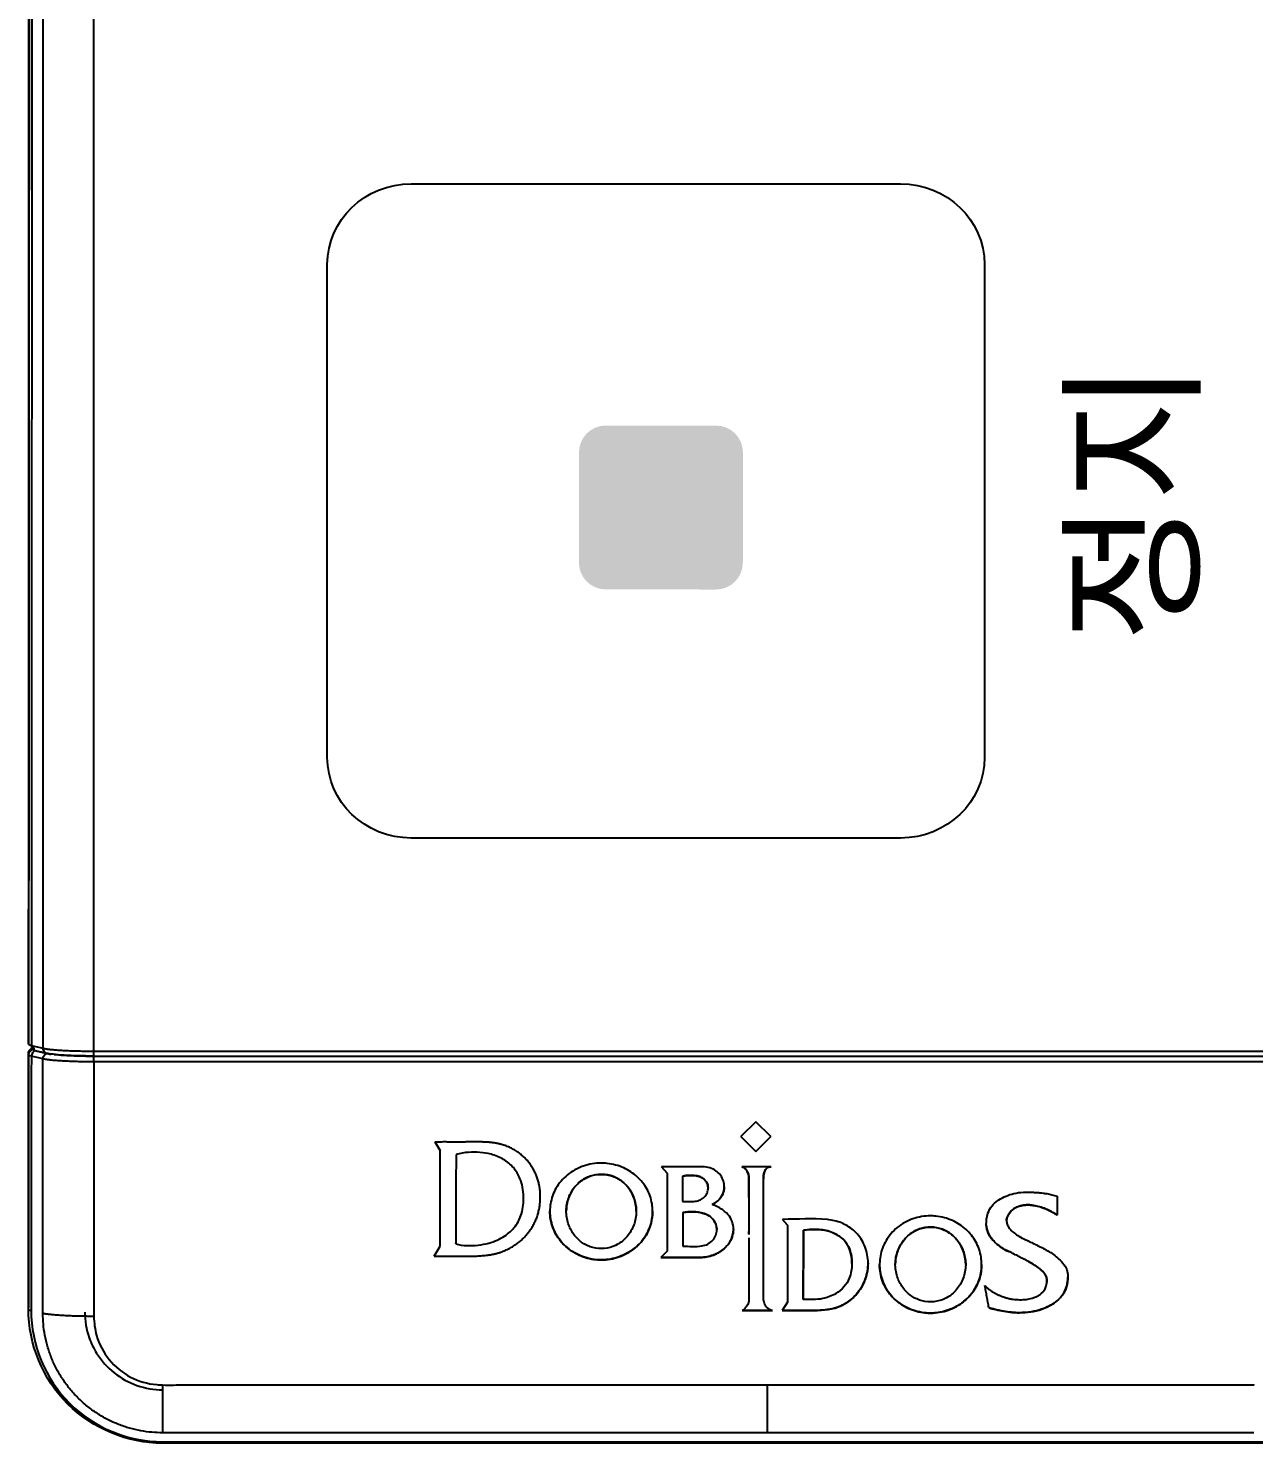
# Model space of a CAD drawing. Header units: millimetres. Extents: x 28 to 2369, y -329 to 1679.
# Drawn here: x 959.8 to 1005.4, y 1082.6 to 1135.2 of the extents above; entities that cross this region are included whole.
import ezdxf

# ---------------------------------------------------------------- set-up
doc = ezdxf.new("R2010")
doc.units = ezdxf.units.MM
doc.layers.add('1LINE', color=7, linetype='CONTINUOUS')

msp = doc.modelspace()

# ---------------------------------------------------------------- hatches: boundary and pattern name
at = {"layer": '1LINE'}
h = msp.add_hatch(color=256, dxfattribs=at)
h.dxf.hatch_style = 2
edge = h.paths.add_edge_path()
edge.add_spline(control_points=[(985.357, 1114.366), (985.257, 1114.366), (985.157, 1114.366), (985.057, 1114.366), (983.79, 1114.367), (982.524, 1114.367), (981.257, 1114.368), (980.705, 1114.369), (980.257, 1114.817), (980.257, 1115.369), (980.258, 1116.736), (980.26, 1118.103), (980.26, 1119.469), (980.261, 1120.021), (980.709, 1120.469), (981.261, 1120.468), (982.628, 1120.467), (983.995, 1120.467), (985.361, 1120.465), (985.914, 1120.465), (986.36, 1120.017), (986.36, 1119.465), (986.359, 1118.198), (986.358, 1116.931), (986.357, 1115.665), (986.357, 1115.565), (986.357, 1115.465), (986.357, 1115.364), (986.357, 1114.812), (985.909, 1114.365), (985.357, 1114.366)], knot_values=[0, 0, 0, 0, 1, 1, 1, 2, 2, 2, 3, 3, 3, 4, 4, 4, 5, 5, 5, 6, 6, 6, 7, 7, 7, 8, 8, 8, 9, 9, 9, 10, 10, 10, 10], degree=3, periodic=0)

# ---------------------------------------------------------------- linework, layer by layer
for p, q in [((959.778, 1097.507), (959.778, 1097.451)), ((959.778, 1097.052), (959.778, 1097.108)), ((959.978, 1097.308), (959.978, 1097.252)), ((962.209, 1097.19), (1012.326, 1097.19)), ((962.209, 1097.006), (962.209, 1097.19)), ((962.209, 1097.006), (1012.326, 1097.006)), ((962.209, 1096.791), (962.209, 1097.006)), ((1012.326, 1096.791), (962.209, 1096.791)), ((986.839, 1094.56), (986.285, 1094.008)), ((987.393, 1094.008), (986.839, 1094.56)), ((986.839, 1093.456), (986.285, 1094.008)), ((986.285, 1094.008), (986.839, 1093.456)), ((987.393, 1094.008), (986.839, 1093.456)), ((986.839, 1093.456), (987.393, 1094.008)), ((974.912, 1093.803), (975.09, 1093.487)), ((975.09, 1093.487), (974.912, 1093.803)), ((975.09, 1093.487), (975.09, 1093.487)), ((975.09, 1089.932), (975.09, 1093.487)), ((986.839, 1093.456), (986.839, 1093.456)), ((984.889, 1092.886), (983.333, 1092.881)), ((983.545, 1092.65), (983.333, 1092.881)), ((983.333, 1092.881), (983.545, 1092.649)), ((987.406, 1092.884), (986.318, 1092.884)), ((981.089, 1092.605), (981.089, 1092.605)), ((983.545, 1092.649), (983.545, 1092.65)), ((983.545, 1092.649), (983.545, 1089.744)), ((984.113, 1092.542), (984.113, 1092.543)), ((984.113, 1092.542), (984.113, 1091.598)), ((987.126, 1092.457), (987.126, 1092.457)), ((987.126, 1088.035), (987.126, 1092.427)), ((985.063, 1092.094), (985.063, 1092.094)), ((978.197, 1091.703), (978.197, 1091.703)), ((979.787, 1091.233), (979.787, 1091.233)), ((982.391, 1091.233), (982.391, 1091.233)), ((984.113, 1091.598), (984.539, 1091.598)), ((985.212, 1091.482), (985.212, 1091.482)), ((997.007, 1091.47), (997.007, 1091.47)), ((997.065, 1091.464), (997.065, 1091.464)), ((997.187, 1091.444), (997.187, 1091.445)), ((984.124, 1091.181), (984.124, 1089.931)), ((988.017, 1090.715), (987.834, 1090.931)), ((987.834, 1090.931), (988.017, 1090.715)), ((988.017, 1090.715), (988.017, 1087.845)), ((996.182, 1090.982), (996.182, 1090.982)), ((996.227, 1091.078), (996.227, 1091.078)), ((985.389, 1090.545), (985.389, 1090.545)), ((988.619, 1090.524), (988.619, 1090.524)), ((993.34, 1090.641), (993.34, 1090.641)), ((974.865, 1089.557), (975.09, 1089.932)), ((975.676, 1090.044), (975.676, 1090.044)), ((975.676, 1090.019), (975.677, 1090.028)), ((983.545, 1089.744), (983.303, 1089.513)), ((996.053, 1089.832), (996.053, 1089.832)), ((981.089, 1089.422), (981.089, 1089.422)), ((984.776, 1089.513), (983.303, 1089.513)), ((983.303, 1089.513), (984.776, 1089.513)), ((984.776, 1089.513), (984.776, 1089.513)), ((990.416, 1089.289), (990.416, 1089.289)), ((992.03, 1089.25), (992.03, 1089.25)), ((994.65, 1089.25), (994.65, 1089.25)), ((997.439, 1089.068), (997.439, 1089.068)), ((997.542, 1088.972), (997.542, 1088.972)), ((997.58, 1088.92), (997.58, 1088.92)), ((997.612, 1088.869), (997.612, 1088.869)), ((987.464, 1087.533), (986.329, 1087.533)), ((986.329, 1087.533), (987.464, 1087.533)), ((988.017, 1087.845), (987.826, 1087.543)), ((988.6, 1087.972), (988.6, 1087.972)), ((988.601, 1087.959), (988.6, 1087.952)), ((988.6, 1087.952), (988.6, 1087.952)), ((995.609, 1087.61), (995.609, 1087.61)), ((995.705, 1087.591), (995.705, 1087.591)), ((993.346, 1087.442), (993.346, 1087.442)), ((996.652, 1087.456), (996.652, 1087.456))]:
    msp.add_line(p, q, dxfattribs=at)
for centre, major_axis, ratio, start_param, end_param in [((959.978, 1097.052), (-0.2, 0), 0.996854, 4.712389, 6.282538), ((960.071, 1097.406), (-0.046, -0.195), 0.945699, 4.958706, 6.282879), ((960.07, 1097.007), (-0.046, -0.195), 0.945699, 3.459287, 4.958706)]:
    msp.add_ellipse(centre, major_axis=major_axis, ratio=ratio, start_param=start_param, end_param=end_param, dxfattribs=at)
for points, degree in [([(959.768, 1337.848), (959.777, 1257.725), (959.783, 1177.602), (959.77, 1097.479)], 3), ([(960.312, 1337.64), (960.312, 1257.526), (960.312, 1177.412), (960.312, 1097.298)], 3), ([(959.8, 1148.88), (959.796, 1131.755), (959.789, 1114.631), (959.778, 1097.507)], 3), ([(970.894, 1126.46), (970.894, 1128.117), (972.294, 1129.46), (974.021, 1129.46)], 3), ([(974.021, 1129.46), (974.021, 1129.46), (992.225, 1129.46), (992.225, 1129.46)], 3), ([(992.225, 1129.46), (993.952, 1129.46), (995.353, 1128.117), (995.353, 1126.46)], 3), ([(970.894, 1108.119), (970.894, 1108.119), (970.894, 1126.46), (970.894, 1126.46)], 3), ([(995.353, 1126.46), (995.353, 1126.46), (995.353, 1108.119), (995.353, 1108.119)], 3), ([(974.021, 1105.119), (972.294, 1105.119), (970.894, 1106.462), (970.894, 1108.119)], 3), ([(995.353, 1108.119), (995.353, 1106.462), (993.952, 1105.119), (992.225, 1105.119)], 3), ([(992.225, 1105.119), (992.225, 1105.119), (974.021, 1105.119), (974.021, 1105.119)], 3), ([(959.881, 1097.401), (960.024, 1097.367), (960.168, 1097.333), (960.312, 1097.298)], 3), ([(960.311, 1096.9), (960.168, 1096.934), (960.024, 1096.968), (959.881, 1097.002)], 3), ([(960.024, 1097.211), (960.605, 1097.073)], 1), ([(960.311, 1096.9), (960.311, 1097.004), (960.402, 1097.101), (960.501, 1097.104)], 3), ([(960.501, 1097.104), (960.402, 1097.101), (960.312, 1097.194), (960.312, 1097.298)], 3), ([(960.311, 1087.43), (960.311, 1092.165), (960.311, 1096.9)], 2), ([(998.051, 1091.791), (998.051, 1091.091)], 1), ([(986.578, 1090.379), (986.578, 1090.413), (986.578, 1090.447), (986.578, 1090.481)], 3), ([(996.885, 1090.173), (997.593, 1089.826)], 1), ([(996.988, 1089.363), (996.272, 1089.73)], 1), ([(995.512, 1087.642), (995.364, 1088.464)], 1), ([(959.771, 1087.587), (959.771, 1087.642)], 1), ([(959.771, 1087.587), (959.771, 1087.57), (959.806, 1087.552), (959.874, 1087.536)], 3), ([(987.267, 1082.988), (976.017, 1082.988), (964.767, 1082.988)], 2), ([(1005.367, 1082.988), (996.317, 1082.988), (987.267, 1082.988)], 2), ([(964.771, 1082.653), (987.268, 1082.653), (1009.764, 1082.653)], 2), ([(964.771, 1082.653), (964.771, 1082.601), (964.771, 1082.583), (964.771, 1082.6)], 3)]:
    msp.add_open_spline(points, degree=degree, dxfattribs=at)
for points, degree, knots in [([(959.778, 1097.451), (959.779, 1098.714), (959.78, 1099.977), (959.784, 1106.555), (959.787, 1111.871), (959.792, 1122.503), (959.794, 1127.819), (959.796, 1133.188), (959.796, 1133.24), (959.798, 1140.157), (959.8, 1147.022), (959.802, 1157.319), (959.803, 1160.752), (959.804, 1171.05), (959.805, 1177.915), (959.805, 1188.213), (959.805, 1191.646), (959.805, 1201.944), (959.805, 1208.81), (959.804, 1219.108), (959.804, 1222.541), (959.802, 1232.839), (959.801, 1239.705), (959.799, 1250.004), (959.798, 1253.437), (959.796, 1263.735), (959.794, 1270.601), (959.791, 1280.9), (959.79, 1284.333), (959.787, 1291.199), (959.786, 1294.632), (959.783, 1304.931), (959.78, 1311.797), (959.776, 1322.097), (959.775, 1325.53), (959.773, 1330.679), (959.772, 1332.396), (959.771, 1334.971), (959.77, 1335.829), (959.77, 1337.056), (959.77, 1337.424), (959.77, 1337.792)], 3, [0, 0, 0, 0, 0.015766, 0.015766, 0.082129, 0.082129, 0.148492, 0.148492, 0.149144, 0.149144, 0.23484, 0.23484, 0.277689, 0.277689, 0.363385, 0.363385, 0.406234, 0.406234, 0.491931, 0.491931, 0.534779, 0.534779, 0.620476, 0.620476, 0.663325, 0.663325, 0.749022, 0.749022, 0.791871, 0.791871, 0.83472, 0.83472, 0.920417, 0.920417, 0.963266, 0.963266, 0.98469, 0.98469, 0.995402, 0.995402, 1, 1, 1, 1]), ([(962.209, 1097.19), (962.209, 1141.604), (962.209, 1186.018), (962.209, 1252.687), (962.209, 1274.941), (962.209, 1308.427), (962.209, 1319.659), (962.209, 1332.295), (962.209, 1333.699), (962.209, 1335.804), (962.211, 1336.507), (962.204, 1337.316), (962.205, 1337.424), (962.209, 1337.532)], 3, [0, 0, 0, 0, 0.554389, 0.554389, 0.832173, 0.832173, 0.972371, 0.972371, 0.989896, 0.989896, 0.998658, 0.998658, 1, 1, 1, 1]), ([(959.899, 1261.418), (959.904, 1242.035), (959.907, 1222.653), (959.908, 1200.524), (959.908, 1197.776), (959.908, 1191.596), (959.908, 1188.163), (959.908, 1177.865), (959.907, 1170.999), (959.906, 1160.701), (959.905, 1157.269), (959.903, 1146.971), (959.901, 1140.106), (959.897, 1129.809), (959.896, 1126.376), (959.891, 1116.079), (959.888, 1109.214), (959.883, 1100.7), (959.882, 1099.05), (959.881, 1097.401)], 3, [0, 0, 0, 0, 0.354489, 0.354489, 0.404746, 0.404746, 0.467532, 0.467532, 0.593105, 0.593105, 0.655891, 0.655891, 0.781464, 0.781464, 0.84425, 0.84425, 0.969822, 0.969822, 1, 1, 1, 1]), ([(959.778, 1097.108), (959.778, 1097.108), (959.778, 1097.108), (959.776, 1093.953), (959.774, 1090.797), (959.771, 1087.642)], 3, [0, 0, 0, 0, 0.000014, 0.000014, 1, 1, 1, 1]), ([(959.771, 1087.587), (959.772, 1088.916), (959.773, 1090.245), (959.775, 1093.4), (959.777, 1095.226), (959.778, 1097.052)], 3, [0, 0, 0, 0, 0.42121, 0.42121, 1, 1, 1, 1]), ([(959.778, 1097.451), (959.778, 1097.44), (959.792, 1097.43), (959.835, 1097.413), (959.855, 1097.407), (959.881, 1097.401)], 3, [0, 0, 0, 0, 0.626328, 0.626328, 1, 1, 1, 1]), ([(959.778, 1097.108), (959.778, 1097.131), (959.782, 1097.153), (959.797, 1097.195), (959.808, 1097.215), (959.836, 1097.25), (959.853, 1097.266), (959.891, 1097.289), (959.912, 1097.298), (959.948, 1097.306), (959.963, 1097.308), (959.978, 1097.308)], 3, [0, 0, 0, 0, 0.215029, 0.215029, 0.430059, 0.430059, 0.645088, 0.645088, 0.860118, 0.860118, 1, 1, 1, 1]), ([(959.881, 1097.002), (959.838, 1097.012), (959.808, 1097.023), (959.783, 1097.04), (959.778, 1097.046), (959.778, 1097.052)], 3, [0, 0, 0, 0, 0.626328, 0.626328, 1, 1, 1, 1]), ([(959.881, 1097.002), (959.88, 1095.857), (959.879, 1094.713), (959.877, 1091.557), (959.875, 1089.546), (959.874, 1087.536)], 3, [0, 0, 0, 0, 0.362779, 0.362779, 1, 1, 1, 1]), ([(962.209, 1097.006), (962.067, 1097.006), (961.924, 1097.008), (961.591, 1097.014), (961.4, 1097.021), (961.062, 1097.038), (960.909, 1097.049), (960.663, 1097.074), (960.565, 1097.089), (960.501, 1097.104)], 3, [0, 0, 0, 0, 0.188951, 0.188951, 0.4593, 0.4593, 0.72965, 0.72965, 1, 1, 1, 1]), ([(960.735, 1097.067), (960.833, 1097.056), (960.952, 1097.046), (961.241, 1097.028), (961.423, 1097.02), (961.803, 1097.009), (962.007, 1097.006), (962.209, 1097.006)], 3, [0, 0, 0, 0, 0.296113, 0.296113, 0.648057, 0.648057, 1, 1, 1, 1]), ([(962.209, 1096.791), (962.209, 1095.848), (962.209, 1094.905), (962.209, 1092.558), (962.209, 1091.154), (962.209, 1089.048), (962.211, 1088.346), (962.204, 1087.537), (962.204, 1087.429), (962.208, 1087.321)], 3, [0, 0, 0, 0, 0.298766, 0.298766, 0.743555, 0.743555, 0.96595, 0.96595, 1, 1, 1, 1]), ([(974.865, 1089.557), (975.494, 1089.557), (976.122, 1089.557), (976.922, 1089.557), (977.368, 1089.718), (978.008, 1089.949), (978.792, 1090.993), (978.847, 1092.357), (978.495, 1092.901), (978.135, 1093.46), (977.492, 1093.681), (977.211, 1093.778), (976.856, 1093.802), (976.681, 1093.814), (976.205, 1093.81), (975.88, 1093.807), (975.555, 1093.808), (974.886, 1093.811), (974.912, 1093.803)], 2, [0, 0, 0, 0.125, 0.125, 0.25, 0.25, 0.375, 0.5, 0.625, 0.625, 0.75, 0.75, 0.8125, 0.8125, 0.875, 0.875, 0.9375, 0.9375, 1, 1, 1]), ([(975.676, 1090.019), (975.807, 1089.971), (975.95, 1089.962), (976.364, 1089.943), (976.644, 1089.978), (977.114, 1090.106), (977.316, 1090.191), (977.64, 1090.406), (977.774, 1090.528), (977.99, 1090.808), (978.07, 1090.972), (978.182, 1091.349), (978.202, 1091.569), (978.188, 1092.012), (978.149, 1092.244), (978.004, 1092.601), (977.921, 1092.74), (977.713, 1092.977), (977.586, 1093.078), (977.306, 1093.245), (977.148, 1093.312), (976.717, 1093.425), (976.432, 1093.44), (975.996, 1093.412), (975.836, 1093.39), (975.685, 1093.34)], 3, [0, 0, 0, 0, 0.059073, 0.059073, 0.176176, 0.176176, 0.267012, 0.267012, 0.342157, 0.342157, 0.417997, 0.417997, 0.510307, 0.510307, 0.607931, 0.607931, 0.67517, 0.67517, 0.742416, 0.742416, 0.813815, 0.813815, 0.932375, 0.932375, 1, 1, 1, 1]), ([(975.685, 1093.34), (975.684, 1093.018), (975.683, 1092.696), (975.681, 1092.053), (975.68, 1091.731), (975.678, 1091.029), (975.677, 1090.649), (975.676, 1090.2), (975.676, 1090.132), (975.676, 1090.051), (975.678, 1090.039), (975.677, 1090.024), (975.677, 1090.021), (975.676, 1090.019)], 3, [0, 0, 0, 0, 0.29055, 0.29055, 0.5811, 0.5811, 0.924571, 0.924571, 0.986334, 0.986334, 0.997466, 0.997466, 1, 1, 1, 1]), ([(981.089, 1093.024), (980.863, 1093.024), (980.634, 1092.985), (980.208, 1092.836), (980.004, 1092.724), (979.658, 1092.443), (979.51, 1092.271), (979.302, 1091.906), (979.233, 1091.71), (979.17, 1091.325), (979.171, 1091.131), (979.234, 1090.749), (979.302, 1090.557), (979.493, 1090.216), (979.617, 1090.062), (979.91, 1089.795), (980.083, 1089.682), (980.465, 1089.51), (980.68, 1089.453), (980.96, 1089.425), (981.024, 1089.422), (981.089, 1089.422)], 3, [0, 0, 0, 0, 0.116634, 0.116634, 0.233421, 0.233421, 0.347108, 0.347108, 0.451277, 0.451277, 0.549111, 0.549111, 0.651362, 0.651362, 0.751069, 0.751069, 0.855476, 0.855476, 0.967176, 0.967176, 1, 1, 1, 1]), ([(981.089, 1089.422), (981.312, 1089.422), (981.537, 1089.461), (981.958, 1089.607), (982.158, 1089.718), (982.502, 1089.995), (982.651, 1090.166), (982.865, 1090.531), (982.938, 1090.729), (983.006, 1091.122), (983.008, 1091.32), (982.946, 1091.706), (982.879, 1091.898), (982.689, 1092.236), (982.567, 1092.387), (982.28, 1092.648), (982.109, 1092.76), (981.732, 1092.932), (981.518, 1092.99), (981.232, 1093.02), (981.16, 1093.024), (981.089, 1093.024)], 3, [0, 0, 0, 0, 0.115002, 0.115002, 0.230078, 0.230078, 0.343532, 0.343532, 0.449637, 0.449637, 0.549493, 0.549493, 0.651833, 0.651833, 0.749678, 0.749678, 0.852212, 0.852212, 0.963489, 0.963489, 1, 1, 1, 1]), ([(985.212, 1091.482), (985.292, 1091.516), (985.367, 1091.564), (985.495, 1091.682), (985.549, 1091.753), (985.626, 1091.903), (985.65, 1091.984), (985.668, 1092.142), (985.664, 1092.222), (985.63, 1092.376), (985.6, 1092.453), (985.516, 1092.59), (985.461, 1092.652), (985.337, 1092.751), (985.267, 1092.791), (985.11, 1092.853), (985.021, 1092.874), (984.918, 1092.884), (984.904, 1092.885), (984.889, 1092.886)], 3, [0, 0, 0, 0, 0.128291, 0.128291, 0.257089, 0.257089, 0.378189, 0.378189, 0.493441, 0.493441, 0.61194, 0.61194, 0.731074, 0.731074, 0.847177, 0.847177, 0.978991, 0.978991, 1, 1, 1, 1]), ([(986.578, 1091.742), (986.578, 1091.769), (986.578, 1091.797), (986.578, 1091.944), (986.577, 1092.063), (986.577, 1092.26), (986.579, 1092.339), (986.58, 1092.497), (986.575, 1092.579), (986.533, 1092.695), (986.512, 1092.735), (986.464, 1092.799), (986.438, 1092.825), (986.387, 1092.86), (986.363, 1092.872), (986.331, 1092.881), (986.325, 1092.882), (986.318, 1092.884)], 3, [0, 0, 0, 0, 0.066248, 0.066248, 0.351253, 0.351253, 0.539693, 0.539693, 0.731898, 0.731898, 0.836751, 0.836751, 0.922554, 0.922554, 0.984726, 0.984726, 1, 1, 1, 1]), ([(986.318, 1092.884), (986.345, 1092.879), (986.37, 1092.869), (986.422, 1092.838), (986.448, 1092.815), (986.501, 1092.753), (986.526, 1092.711), (986.561, 1092.622), (986.571, 1092.574), (986.597, 1092.301), (986.577, 1092.075), (986.579, 1091.4), (986.578, 1090.951), (986.578, 1090.457), (986.578, 1090.413), (986.578, 1090.369)], 3, [0, 0, 0, 0, 0.03034, 0.03034, 0.06881, 0.06881, 0.123718, 0.123718, 0.179094, 0.179094, 0.436647, 0.436647, 0.949683, 0.949683, 1, 1, 1, 1]), ([(987.126, 1092.427), (987.124, 1092.517), (987.131, 1092.61), (987.173, 1092.737), (987.193, 1092.777), (987.238, 1092.828), (987.257, 1092.844), (987.3, 1092.867), (987.323, 1092.875), (987.366, 1092.883), (987.386, 1092.884), (987.406, 1092.884)], 3, [0, 0, 0, 0, 0.450473, 0.450473, 0.666625, 0.666625, 0.785221, 0.785221, 0.904052, 0.904052, 1, 1, 1, 1]), ([(987.406, 1092.884), (987.378, 1092.885), (987.35, 1092.882), (987.3, 1092.868), (987.278, 1092.857), (987.24, 1092.83), (987.223, 1092.813), (987.188, 1092.765), (987.172, 1092.732), (987.138, 1092.634), (987.13, 1092.566), (987.126, 1092.475), (987.126, 1092.451), (987.126, 1092.427)], 3, [0, 0, 0, 0, 0.138022, 0.138022, 0.253862, 0.253862, 0.369299, 0.369299, 0.547574, 0.547574, 0.881572, 0.881572, 1, 1, 1, 1]), ([(981.089, 1089.841), (980.951, 1089.841), (980.811, 1089.864), (980.55, 1089.955), (980.426, 1090.024), (980.209, 1090.195), (980.113, 1090.3), (979.951, 1090.54), (979.886, 1090.68), (979.799, 1090.982), (979.78, 1091.149), (979.798, 1091.476), (979.836, 1091.642), (979.963, 1091.944), (980.053, 1092.085), (980.27, 1092.317), (980.399, 1092.413), (980.668, 1092.543), (980.81, 1092.583), (980.998, 1092.603), (981.043, 1092.605), (981.089, 1092.605)], 3, [0, 0, 0, 0, 0.09842, 0.09842, 0.196891, 0.196891, 0.29561, 0.29561, 0.403448, 0.403448, 0.520113, 0.520113, 0.63845, 0.63845, 0.75464, 0.75464, 0.865799, 0.865799, 0.967988, 0.967988, 1, 1, 1, 1]), ([(981.089, 1092.605), (980.948, 1092.605), (980.806, 1092.582), (980.54, 1092.49), (980.414, 1092.42), (980.195, 1092.245), (980.099, 1092.139), (979.94, 1091.899), (979.877, 1091.76), (979.804, 1091.492), (979.787, 1091.361), (979.787, 1091.232)], 3, [0, 0, 0, 0, 0.20099, 0.20099, 0.402224, 0.402224, 0.601678, 0.601678, 0.815021, 0.815021, 1, 1, 1, 1]), ([(981.089, 1092.605), (981.229, 1092.605), (981.372, 1092.582), (981.638, 1092.49), (981.764, 1092.42), (981.983, 1092.245), (982.079, 1092.139), (982.238, 1091.899), (982.3, 1091.76), (982.381, 1091.463), (982.398, 1091.301), (982.378, 1090.98), (982.34, 1090.816), (982.213, 1090.513), (982.122, 1090.368), (981.9, 1090.13), (981.768, 1090.031), (981.494, 1089.899), (981.351, 1089.86), (981.168, 1089.843), (981.129, 1089.841), (981.089, 1089.841)], 3, [0, 0, 0, 0, 0.100156, 0.100156, 0.200433, 0.200433, 0.299832, 0.299832, 0.406159, 0.406159, 0.519652, 0.519652, 0.636353, 0.636353, 0.755084, 0.755084, 0.869361, 0.869361, 0.972015, 0.972015, 1, 1, 1, 1]), ([(982.391, 1091.235), (982.391, 1091.26), (982.39, 1091.286), (982.38, 1091.476), (982.342, 1091.642), (982.215, 1091.944), (982.125, 1092.085), (981.907, 1092.317), (981.779, 1092.413), (981.51, 1092.543), (981.368, 1092.583), (981.18, 1092.603), (981.134, 1092.605), (981.089, 1092.605)], 3, [0, 0, 0, 0, 0.036763, 0.036763, 0.274273, 0.274273, 0.507481, 0.507481, 0.730624, 0.730624, 0.935758, 0.935758, 1, 1, 1, 1]), ([(984.539, 1091.598), (984.606, 1091.603), (984.673, 1091.616), (984.791, 1091.66), (984.845, 1091.69), (984.936, 1091.764), (984.976, 1091.811), (985.03, 1091.909), (985.047, 1091.96), (985.065, 1092.063), (985.066, 1092.118), (985.048, 1092.224), (985.029, 1092.276), (984.976, 1092.362), (984.944, 1092.399), (984.87, 1092.461), (984.827, 1092.487), (984.728, 1092.531), (984.67, 1092.546), (984.447, 1092.577), (984.278, 1092.566), (984.113, 1092.542)], 3, [0, 0, 0, 0, 0.100592, 0.100592, 0.189275, 0.189275, 0.278798, 0.278798, 0.356809, 0.356809, 0.437116, 0.437116, 0.517762, 0.517762, 0.589229, 0.589229, 0.662409, 0.662409, 0.75035, 0.75035, 1, 1, 1, 1]), ([(984.113, 1092.543), (984.241, 1092.561), (984.37, 1092.569), (984.576, 1092.56), (984.655, 1092.551), (984.785, 1092.509), (984.838, 1092.482), (984.926, 1092.417), (984.961, 1092.381), (985.017, 1092.299), (985.038, 1092.252), (985.059, 1092.168), (985.063, 1092.131), (985.063, 1092.094)], 3, [0, 0, 0, 0, 0.320264, 0.320264, 0.513639, 0.513639, 0.660158, 0.660158, 0.784172, 0.784172, 0.908603, 0.908603, 1, 1, 1, 1]), ([(985.664, 1092.146), (985.664, 1092.092), (985.658, 1092.037), (985.627, 1091.908), (985.595, 1091.834), (985.51, 1091.702), (985.456, 1091.642), (985.34, 1091.548), (985.277, 1091.51), (985.212, 1091.482)], 3, [0, 0, 0, 0, 0.191761, 0.191761, 0.47057, 0.47057, 0.748427, 0.748427, 1, 1, 1, 1]), ([(995.886, 1091.657), (996.054, 1091.764), (996.243, 1091.844), (996.556, 1091.918), (996.677, 1091.935), (996.924, 1091.949), (997.049, 1091.939), (997.174, 1091.939)], 3, [0, 0, 0, 0, 0.449554, 0.449554, 0.721522, 0.721522, 1, 1, 1, 1]), ([(997.174, 1091.939), (997.184, 1091.937), (997.193, 1091.935), (997.212, 1091.933), (997.221, 1091.933), (997.248, 1091.932), (997.266, 1091.933), (997.284, 1091.933)], 3, [0, 0, 0, 0, 0.258855, 0.258855, 0.517138, 0.517138, 1, 1, 1, 1]), ([(997.284, 1091.933), (997.304, 1091.93), (997.325, 1091.929), (997.366, 1091.925), (997.387, 1091.924), (997.448, 1091.919), (997.489, 1091.915), (997.529, 1091.907)], 3, [0, 0, 0, 0, 0.251923, 0.251923, 0.503778, 0.503778, 1, 1, 1, 1]), ([(997.529, 1091.907), (997.576, 1091.903), (997.622, 1091.895), (997.733, 1091.875), (997.797, 1091.861), (997.925, 1091.831), (997.99, 1091.817), (998.051, 1091.791)], 3, [0, 0, 0, 0, 0.264689, 0.264689, 0.631261, 0.631261, 1, 1, 1, 1]), ([(981.089, 1089.422), (980.866, 1089.422), (980.64, 1089.461), (980.22, 1089.608), (980.019, 1089.718), (979.675, 1089.995), (979.527, 1090.166), (979.312, 1090.531), (979.239, 1090.73), (979.187, 1091.029), (979.179, 1091.129), (979.178, 1091.229)], 3, [0, 0, 0, 0, 0.22959, 0.22959, 0.459333, 0.459333, 0.685746, 0.685746, 0.897464, 0.897464, 1, 1, 1, 1]), ([(982.999, 1091.238), (982.999, 1091.139), (982.992, 1091.04), (982.943, 1090.749), (982.876, 1090.557), (982.685, 1090.216), (982.561, 1090.062), (982.268, 1089.795), (982.094, 1089.682), (981.712, 1089.51), (981.497, 1089.453), (981.218, 1089.426), (981.153, 1089.422), (981.089, 1089.422)], 3, [0, 0, 0, 0, 0.10081, 0.10081, 0.304719, 0.304719, 0.503551, 0.503551, 0.711824, 0.711824, 0.934645, 0.934645, 1, 1, 1, 1]), ([(984.124, 1091.181), (984.284, 1091.216), (984.453, 1091.219), (984.726, 1091.196), (984.836, 1091.177), (985.014, 1091.114), (985.086, 1091.075), (985.21, 1090.976), (985.265, 1090.915), (985.344, 1090.782), (985.37, 1090.71), (985.386, 1090.607), (985.389, 1090.578), (985.389, 1090.549)], 3, [0, 0, 0, 0, 0.306381, 0.306381, 0.509901, 0.509901, 0.657847, 0.657847, 0.806412, 0.806412, 0.945884, 0.945884, 1, 1, 1, 1]), ([(984.124, 1089.931), (984.358, 1089.931), (984.595, 1089.909), (984.905, 1089.954), (984.983, 1089.977), (985.123, 1090.049), (985.188, 1090.098), (985.289, 1090.211), (985.328, 1090.275), (985.375, 1090.404), (985.387, 1090.469), (985.39, 1090.599), (985.38, 1090.667), (985.339, 1090.791), (985.307, 1090.85), (985.227, 1090.957), (985.178, 1091.005), (985.061, 1091.09), (984.991, 1091.123), (984.784, 1091.191), (984.64, 1091.208), (984.373, 1091.215), (984.246, 1091.208), (984.124, 1091.181)], 3, [0, 0, 0, 0, 0.218078, 0.218078, 0.291613, 0.291613, 0.365621, 0.365621, 0.433482, 0.433482, 0.493781, 0.493781, 0.555691, 0.555691, 0.61672, 0.61672, 0.679902, 0.679902, 0.750754, 0.750754, 0.883205, 0.883205, 1, 1, 1, 1]), ([(984.776, 1089.513), (984.94, 1089.516), (985.106, 1089.547), (985.413, 1089.661), (985.559, 1089.746), (985.764, 1089.936), (985.838, 1090.03), (985.948, 1090.235), (985.986, 1090.349), (986.014, 1090.572), (986.007, 1090.685), (985.953, 1090.88), (985.912, 1090.967), (985.79, 1091.135), (985.705, 1091.214), (985.492, 1091.368), (985.354, 1091.434), (985.212, 1091.482)], 3, [0, 0, 0, 0, 0.159978, 0.159978, 0.320186, 0.320186, 0.433521, 0.433521, 0.547267, 0.547267, 0.653143, 0.653143, 0.744581, 0.744581, 0.854639, 0.854639, 1, 1, 1, 1]), ([(995.415, 1090.725), (995.415, 1090.87), (995.432, 1091.018), (995.51, 1091.251), (995.558, 1091.344), (995.681, 1091.504), (995.758, 1091.574), (995.857, 1091.639), (995.871, 1091.648), (995.886, 1091.657)], 3, [0, 0, 0, 0, 0.399324, 0.399324, 0.67644, 0.67644, 0.954035, 0.954035, 1, 1, 1, 1]), ([(996.227, 1091.078), (996.264, 1091.147), (996.311, 1091.212), (996.425, 1091.318), (996.493, 1091.362), (996.657, 1091.433), (996.759, 1091.454), (996.909, 1091.468), (996.958, 1091.47), (997.007, 1091.47)], 3, [0, 0, 0, 0, 0.254429, 0.254429, 0.510089, 0.510089, 0.841138, 0.841138, 1, 1, 1, 1]), ([(997.007, 1091.47), (996.865, 1091.47), (996.718, 1091.454), (996.515, 1091.374), (996.447, 1091.334), (996.331, 1091.234), (996.282, 1091.173), (996.237, 1091.097), (996.232, 1091.088), (996.227, 1091.078)], 3, [0, 0, 0, 0, 0.466984, 0.466984, 0.716016, 0.716016, 0.965379, 0.965379, 1, 1, 1, 1]), ([(997.007, 1091.47), (997.012, 1091.469), (997.017, 1091.469), (997.026, 1091.467), (997.031, 1091.467), (997.046, 1091.465), (997.055, 1091.464), (997.065, 1091.464)], 3, [0, 0, 0, 0, 0.252228, 0.252228, 0.504472, 0.504472, 1, 1, 1, 1]), ([(997.065, 1091.464), (997.06, 1091.464), (997.055, 1091.464), (997.045, 1091.465), (997.04, 1091.465), (997.031, 1091.467), (997.026, 1091.467), (997.016, 1091.469), (997.012, 1091.469), (997.007, 1091.47)], 3, [0, 0, 0, 0, 0.252577, 0.252577, 0.504993, 0.504993, 0.752485, 0.752485, 1, 1, 1, 1]), ([(997.065, 1091.464), (997.075, 1091.462), (997.085, 1091.46), (997.106, 1091.457), (997.116, 1091.456), (997.147, 1091.451), (997.167, 1091.449), (997.187, 1091.445)], 3, [0, 0, 0, 0, 0.250499, 0.250499, 0.500891, 0.500891, 1, 1, 1, 1]), ([(997.187, 1091.444), (997.177, 1091.446), (997.167, 1091.448), (997.146, 1091.451), (997.136, 1091.453), (997.106, 1091.457), (997.085, 1091.46), (997.065, 1091.464)], 3, [0, 0, 0, 0, 0.250494, 0.250494, 0.500883, 0.500883, 1, 1, 1, 1]), ([(997.187, 1091.445), (997.268, 1091.432), (997.349, 1091.414), (997.506, 1091.368), (997.584, 1091.34), (997.796, 1091.248), (997.927, 1091.174), (998.051, 1091.091)], 3, [0, 0, 0, 0, 0.261505, 0.261505, 0.523014, 0.523014, 1, 1, 1, 1]), ([(998.051, 1091.091), (997.983, 1091.136), (997.913, 1091.179), (997.769, 1091.258), (997.695, 1091.293), (997.48, 1091.381), (997.335, 1091.421), (997.187, 1091.444)], 3, [0, 0, 0, 0, 0.260931, 0.260931, 0.522131, 0.522131, 1, 1, 1, 1]), ([(987.826, 1087.543), (988.174, 1087.543), (988.521, 1087.544), (989.22, 1087.542), (989.586, 1087.548), (990.091, 1087.74), (990.259, 1087.84), (990.548, 1088.086), (990.673, 1088.235), (990.867, 1088.564), (990.939, 1088.749), (991.019, 1089.132), (991.028, 1089.336), (990.975, 1089.729), (990.912, 1089.924), (990.729, 1090.258), (990.611, 1090.405), (990.341, 1090.641), (990.187, 1090.734), (989.861, 1090.865), (989.685, 1090.903), (988.954, 1090.975), (988.392, 1090.931), (987.834, 1090.931)], 3, [0, 0, 0, 0, 0.126652, 0.126652, 0.255393, 0.255393, 0.324066, 0.324066, 0.39265, 0.39265, 0.462493, 0.462493, 0.534676, 0.534676, 0.606428, 0.606428, 0.672849, 0.672849, 0.73617, 0.73617, 0.799662, 0.799662, 1, 1, 1, 1]), ([(993.34, 1091.059), (993.119, 1091.059), (992.894, 1091.021), (992.476, 1090.876), (992.276, 1090.766), (991.938, 1090.491), (991.793, 1090.324), (991.583, 1089.964), (991.511, 1089.769), (991.44, 1089.379), (991.437, 1089.18), (991.495, 1088.786), (991.561, 1088.588), (991.751, 1088.238), (991.875, 1088.081), (992.166, 1087.813), (992.337, 1087.701), (992.713, 1087.531), (992.923, 1087.474), (993.204, 1087.445), (993.275, 1087.442), (993.346, 1087.442)], 3, [0, 0, 0, 0, 0.114323, 0.114323, 0.228841, 0.228841, 0.340047, 0.340047, 0.444648, 0.444648, 0.54519, 0.54519, 0.650434, 0.650434, 0.751234, 0.751234, 0.854457, 0.854457, 0.963873, 0.963873, 1, 1, 1, 1]), ([(993.346, 1087.442), (993.568, 1087.443), (993.794, 1087.481), (994.214, 1087.629), (994.414, 1087.74), (994.754, 1088.018), (994.9, 1088.187), (995.11, 1088.549), (995.181, 1088.746), (995.249, 1089.136), (995.25, 1089.335), (995.19, 1089.725), (995.122, 1089.921), (994.931, 1090.267), (994.807, 1090.423), (994.515, 1090.689), (994.343, 1090.801), (993.965, 1090.971), (993.753, 1091.028), (993.473, 1091.055), (993.407, 1091.059), (993.34, 1091.059)], 3, [0, 0, 0, 0, 0.114973, 0.114973, 0.230111, 0.230111, 0.342284, 0.342284, 0.447234, 0.447234, 0.547383, 0.547383, 0.651752, 0.651752, 0.751976, 0.751976, 0.855534, 0.855534, 0.965939, 0.965939, 1, 1, 1, 1]), ([(995.415, 1090.725), (995.424, 1090.622), (995.447, 1090.517), (995.532, 1090.327), (995.593, 1090.239), (995.773, 1090.032), (995.908, 1089.921), (996.053, 1089.832)], 3, [0, 0, 0, 0, 0.274857, 0.274857, 0.54965, 0.54965, 1, 1, 1, 1]), ([(996.053, 1089.832), (995.894, 1089.929), (995.748, 1090.053), (995.572, 1090.268), (995.522, 1090.346), (995.446, 1090.524), (995.424, 1090.625), (995.415, 1090.725)], 3, [0, 0, 0, 0, 0.492416, 0.492416, 0.733585, 0.733585, 1, 1, 1, 1]), ([(996.182, 1090.982), (996.171, 1090.938), (996.167, 1090.892), (996.176, 1090.803), (996.188, 1090.758), (996.232, 1090.658), (996.27, 1090.604), (996.402, 1090.456), (996.513, 1090.373), (996.709, 1090.252), (996.796, 1090.209), (996.885, 1090.173)], 3, [0, 0, 0, 0, 0.116719, 0.116719, 0.233341, 0.233341, 0.400296, 0.400296, 0.751538, 0.751538, 1, 1, 1, 1]), ([(996.17, 1090.883), (996.17, 1090.91), (996.173, 1090.938), (996.179, 1090.97), (996.181, 1090.976), (996.182, 1090.982)], 3, [0, 0, 0, 0, 0.818085, 0.818085, 1, 1, 1, 1]), ([(996.182, 1090.982), (996.186, 1090.99), (996.19, 1090.998), (996.197, 1091.014), (996.201, 1091.022), (996.212, 1091.046), (996.219, 1091.063), (996.227, 1091.078)], 3, [0, 0, 0, 0, 0.250154, 0.250154, 0.500275, 0.500275, 1, 1, 1, 1]), ([(996.227, 1091.078), (996.223, 1091.07), (996.219, 1091.062), (996.212, 1091.046), (996.208, 1091.038), (996.197, 1091.014), (996.19, 1090.998), (996.182, 1090.982)], 3, [0, 0, 0, 0, 0.250153, 0.250153, 0.500273, 0.500273, 1, 1, 1, 1]), ([(986.007, 1090.571), (986.007, 1090.565), (986.007, 1090.56), (986.005, 1090.463), (985.988, 1090.37), (985.926, 1090.187), (985.878, 1090.095), (985.752, 1089.922), (985.67, 1089.841), (985.479, 1089.702), (985.368, 1089.643), (985.101, 1089.546), (984.938, 1089.516), (984.776, 1089.513)], 3, [0, 0, 0, 0, 0.008828, 0.008828, 0.163414, 0.163414, 0.333181, 0.333181, 0.522261, 0.522261, 0.728629, 0.728629, 1, 1, 1, 1]), ([(986.578, 1090.248), (986.578, 1089.9), (986.578, 1089.553), (986.578, 1088.774), (986.578, 1088.342), (986.578, 1087.91)], 3, [0, 0, 0, 0, 0.445667, 0.445667, 1, 1, 1, 1]), ([(988.619, 1090.524), (988.91, 1090.568), (989.217, 1090.575), (989.636, 1090.469), (989.766, 1090.418), (990, 1090.276), (990.106, 1090.181), (990.261, 1089.974), (990.315, 1089.862), (990.401, 1089.59), (990.419, 1089.423), (990.413, 1089.086), (990.384, 1088.909), (990.272, 1088.627), (990.204, 1088.513), (990.034, 1088.317), (989.931, 1088.234), (989.67, 1088.079), (989.503, 1088.016), (989.094, 1087.932), (988.844, 1087.952), (988.6, 1087.952)], 3, [0, 0, 0, 0, 0.174387, 0.174387, 0.254056, 0.254056, 0.334808, 0.334808, 0.405499, 0.405499, 0.501566, 0.501566, 0.60373, 0.60373, 0.679564, 0.679564, 0.755309, 0.755309, 0.856855, 0.856855, 1, 1, 1, 1]), ([(988.6, 1087.952), (988.6, 1087.954), (988.601, 1087.955), (988.602, 1087.959), (988.601, 1087.961), (988.6, 1087.971), (988.6, 1087.98), (988.6, 1088.022), (988.6, 1088.056), (988.602, 1088.226), (988.603, 1088.361), (988.606, 1088.769), (988.608, 1089.04), (988.613, 1089.716), (988.616, 1090.12), (988.619, 1090.524)], 3, [0, 0, 0, 0, 0.001904, 0.001904, 0.004233, 0.004233, 0.014194, 0.014194, 0.05377, 0.05377, 0.212074, 0.212074, 0.528681, 0.528681, 1, 1, 1, 1]), ([(988.619, 1090.524), (988.617, 1090.261), (988.615, 1089.998), (988.611, 1089.471), (988.609, 1089.208), (988.605, 1088.716), (988.604, 1088.487), (988.601, 1088.187), (988.601, 1088.116), (988.6, 1088.024), (988.6, 1088.003), (988.6, 1087.978), (988.6, 1087.975), (988.6, 1087.972)], 3, [0, 0, 0, 0, 0.309303, 0.309303, 0.618606, 0.618606, 0.888239, 0.888239, 0.971056, 0.971056, 0.996492, 0.996492, 1, 1, 1, 1]), ([(990.417, 1089.287), (990.417, 1089.393), (990.408, 1089.5), (990.363, 1089.729), (990.322, 1089.852), (990.197, 1090.073), (990.112, 1090.173), (989.923, 1090.329), (989.819, 1090.389), (989.55, 1090.502), (989.374, 1090.538), (989.006, 1090.565), (988.81, 1090.553), (988.619, 1090.524)], 3, [0, 0, 0, 0, 0.125596, 0.125596, 0.275316, 0.275316, 0.426273, 0.426273, 0.564575, 0.564575, 0.77153, 0.77153, 1, 1, 1, 1]), ([(993.34, 1087.86), (993.2, 1087.86), (993.059, 1087.883), (992.795, 1087.975), (992.67, 1088.045), (992.451, 1088.218), (992.354, 1088.324), (992.191, 1088.567), (992.126, 1088.708), (992.041, 1089.011), (992.023, 1089.176), (992.042, 1089.501), (992.081, 1089.665), (992.207, 1089.967), (992.298, 1090.11), (992.518, 1090.347), (992.65, 1090.446), (992.924, 1090.58), (993.068, 1090.62), (993.255, 1090.639), (993.298, 1090.641), (993.34, 1090.641)], 3, [0, 0, 0, 0, 0.098879, 0.098879, 0.197785, 0.197785, 0.29721, 0.29721, 0.405159, 0.405159, 0.520594, 0.520594, 0.636951, 0.636951, 0.753748, 0.753748, 0.867203, 0.867203, 0.970468, 0.970468, 1, 1, 1, 1]), ([(993.34, 1090.641), (993.2, 1090.641), (993.059, 1090.618), (992.795, 1090.526), (992.67, 1090.456), (992.451, 1090.283), (992.354, 1090.177), (992.191, 1089.934), (992.126, 1089.793), (992.048, 1089.518), (992.03, 1089.383), (992.03, 1089.249)], 3, [0, 0, 0, 0, 0.197738, 0.197738, 0.395531, 0.395531, 0.594362, 0.594362, 0.810237, 0.810237, 1, 1, 1, 1]), ([(993.34, 1090.641), (993.479, 1090.641), (993.621, 1090.618), (993.884, 1090.526), (994.01, 1090.456), (994.229, 1090.283), (994.326, 1090.177), (994.489, 1089.934), (994.554, 1089.792), (994.639, 1089.49), (994.657, 1089.324), (994.637, 1088.999), (994.599, 1088.836), (994.472, 1088.534), (994.381, 1088.391), (994.161, 1088.154), (994.03, 1088.055), (993.756, 1087.921), (993.611, 1087.881), (993.424, 1087.862), (993.382, 1087.86), (993.34, 1087.86)], 3, [0, 0, 0, 0, 0.098879, 0.098879, 0.197785, 0.197785, 0.29721, 0.29721, 0.405159, 0.405159, 0.520594, 0.520594, 0.636951, 0.636951, 0.753748, 0.753748, 0.867203, 0.867203, 0.970468, 0.970468, 1, 1, 1, 1]), ([(994.65, 1089.252), (994.65, 1089.281), (994.649, 1089.309), (994.637, 1089.501), (994.599, 1089.665), (994.472, 1089.967), (994.381, 1090.11), (994.161, 1090.347), (994.03, 1090.446), (993.756, 1090.58), (993.611, 1090.62), (993.424, 1090.639), (993.382, 1090.641), (993.34, 1090.641)], 3, [0, 0, 0, 0, 0.041093, 0.041093, 0.273831, 0.273831, 0.507447, 0.507447, 0.734379, 0.734379, 0.94093, 0.94093, 1, 1, 1, 1]), ([(996.053, 1089.832), (996.07, 1089.82), (996.088, 1089.81), (996.125, 1089.793), (996.144, 1089.785), (996.178, 1089.769), (996.195, 1089.761), (996.22, 1089.75), (996.229, 1089.746), (996.243, 1089.74), (996.247, 1089.737), (996.254, 1089.733), (996.256, 1089.731), (996.26, 1089.729), (996.262, 1089.728), (996.265, 1089.728), (996.267, 1089.728), (996.27, 1089.729), (996.271, 1089.729), (996.272, 1089.73)], 3, [0, 0, 0, 0, 0.253774, 0.253774, 0.504795, 0.504795, 0.722925, 0.722925, 0.845704, 0.845704, 0.907577, 0.907577, 0.941745, 0.941745, 0.963632, 0.963632, 0.985661, 0.985661, 1, 1, 1, 1]), ([(996.272, 1089.73), (996.27, 1089.729), (996.268, 1089.728), (996.265, 1089.728), (996.263, 1089.728), (996.259, 1089.729), (996.257, 1089.73), (996.247, 1089.737), (996.238, 1089.742), (996.193, 1089.761), (996.158, 1089.778), (996.098, 1089.805), (996.074, 1089.817), (996.053, 1089.832)], 3, [0, 0, 0, 0, 0.024867, 0.024867, 0.045769, 0.045769, 0.073508, 0.073508, 0.194753, 0.194753, 0.676167, 0.676167, 1, 1, 1, 1]), ([(997.593, 1089.826), (997.66, 1089.772), (997.74, 1089.736), (997.959, 1089.601), (998.094, 1089.488), (998.277, 1089.288), (998.34, 1089.209), (998.42, 1089.045), (998.442, 1088.962), (998.464, 1088.76), (998.453, 1088.638), (998.4, 1088.4), (998.356, 1088.28), (998.224, 1088.064), (998.134, 1087.967), (997.893, 1087.77), (997.727, 1087.682), (997.316, 1087.522), (997.055, 1087.475), (996.748, 1087.458), (996.7, 1087.457), (996.652, 1087.456)], 3, [0, 0, 0, 0, 0.065175, 0.065175, 0.197102, 0.197102, 0.272715, 0.272715, 0.336955, 0.336955, 0.428467, 0.428467, 0.524283, 0.524283, 0.622894, 0.622894, 0.763603, 0.763603, 0.963367, 0.963367, 1, 1, 1, 1]), ([(991.017, 1089.302), (991.016, 1089.176), (991.003, 1089.05), (990.935, 1088.735), (990.859, 1088.546), (990.652, 1088.207), (990.517, 1088.052), (990.21, 1087.808), (990.036, 1087.713), (989.628, 1087.575), (989.386, 1087.55), (988.708, 1087.534), (988.267, 1087.543), (987.826, 1087.543)], 3, [0, 0, 0, 0, 0.089961, 0.089961, 0.232404, 0.232404, 0.375942, 0.375942, 0.514739, 0.514739, 0.685202, 0.685202, 1, 1, 1, 1]), ([(993.346, 1087.442), (993.124, 1087.441), (992.9, 1087.478), (992.481, 1087.622), (992.281, 1087.732), (991.942, 1088.006), (991.796, 1088.173), (991.585, 1088.532), (991.512, 1088.727), (991.456, 1089.031), (991.447, 1089.139), (991.446, 1089.247)], 3, [0, 0, 0, 0, 0.228553, 0.228553, 0.457487, 0.457487, 0.679897, 0.679897, 0.889059, 0.889059, 1, 1, 1, 1]), ([(995.242, 1089.254), (995.242, 1089.162), (995.235, 1089.07), (995.191, 1088.781), (995.124, 1088.584), (994.934, 1088.238), (994.81, 1088.082), (994.519, 1087.815), (994.347, 1087.702), (993.97, 1087.531), (993.758, 1087.474), (993.479, 1087.446), (993.412, 1087.442), (993.346, 1087.442)], 3, [0, 0, 0, 0, 0.094537, 0.094537, 0.303386, 0.303386, 0.504026, 0.504026, 0.7112, 0.7112, 0.931991, 0.931991, 1, 1, 1, 1]), ([(996.988, 1089.364), (997.027, 1089.342), (997.066, 1089.319), (997.143, 1089.271), (997.181, 1089.246), (997.293, 1089.171), (997.365, 1089.12), (997.439, 1089.068)], 3, [0, 0, 0, 0, 0.251556, 0.251556, 0.503027, 0.503027, 1, 1, 1, 1]), ([(997.439, 1089.068), (997.402, 1089.094), (997.365, 1089.12), (997.291, 1089.172), (997.253, 1089.198), (997.142, 1089.273), (997.066, 1089.321), (996.988, 1089.363)], 3, [0, 0, 0, 0, 0.251362, 0.251362, 0.502741, 0.502741, 1, 1, 1, 1]), ([(996.652, 1087.456), (996.932, 1087.461), (997.217, 1087.497), (997.646, 1087.645), (997.807, 1087.722), (998.058, 1087.898), (998.158, 1087.989), (998.317, 1088.201), (998.375, 1088.326), (998.439, 1088.558), (998.456, 1088.667), (998.456, 1088.775)], 3, [0, 0, 0, 0, 0.339326, 0.339326, 0.549348, 0.549348, 0.708582, 0.708582, 0.869751, 0.869751, 1, 1, 1, 1]), ([(997.439, 1089.068), (997.448, 1089.061), (997.457, 1089.053), (997.474, 1089.036), (997.482, 1089.027), (997.506, 1089.002), (997.523, 1088.986), (997.542, 1088.972)], 3, [0, 0, 0, 0, 0.253544, 0.253544, 0.506537, 0.506537, 1, 1, 1, 1]), ([(997.542, 1088.972), (997.532, 1088.979), (997.523, 1088.987), (997.506, 1089.003), (997.497, 1089.011), (997.473, 1089.037), (997.457, 1089.054), (997.439, 1089.068)], 3, [0, 0, 0, 0, 0.253812, 0.253812, 0.506938, 0.506938, 1, 1, 1, 1]), ([(997.542, 1088.972), (997.545, 1088.967), (997.548, 1088.963), (997.554, 1088.955), (997.558, 1088.95), (997.567, 1088.937), (997.574, 1088.929), (997.58, 1088.92)], 3, [0, 0, 0, 0, 0.250015, 0.250015, 0.50003, 0.50003, 1, 1, 1, 1]), ([(997.58, 1088.92), (997.577, 1088.925), (997.574, 1088.929), (997.567, 1088.937), (997.564, 1088.942), (997.554, 1088.954), (997.548, 1088.963), (997.542, 1088.972)], 3, [0, 0, 0, 0, 0.250016, 0.250016, 0.500032, 0.500032, 1, 1, 1, 1]), ([(997.58, 1088.92), (997.583, 1088.916), (997.586, 1088.912), (997.592, 1088.904), (997.595, 1088.9), (997.603, 1088.887), (997.608, 1088.878), (997.612, 1088.869)], 3, [0, 0, 0, 0, 0.25188, 0.25188, 0.503785, 0.503785, 1, 1, 1, 1]), ([(997.612, 1088.869), (997.61, 1088.873), (997.608, 1088.878), (997.603, 1088.887), (997.6, 1088.891), (997.592, 1088.904), (997.586, 1088.912), (997.58, 1088.92)], 3, [0, 0, 0, 0, 0.251979, 0.251979, 0.503932, 0.503932, 1, 1, 1, 1]), ([(997.612, 1088.869), (997.627, 1088.847), (997.638, 1088.822), (997.661, 1088.755), (997.667, 1088.709), (997.67, 1088.641), (997.671, 1088.617), (997.671, 1088.593)], 3, [0, 0, 0, 0, 0.277216, 0.277216, 0.749775, 0.749775, 1, 1, 1, 1]), ([(997.671, 1088.593), (997.671, 1088.619), (997.67, 1088.645), (997.668, 1088.698), (997.665, 1088.724), (997.651, 1088.792), (997.635, 1088.833), (997.612, 1088.869)], 3, [0, 0, 0, 0, 0.27461, 0.27461, 0.550199, 0.550199, 1, 1, 1, 1]), ([(997.664, 1088.548), (997.664, 1088.552), (997.664, 1088.556), (997.664, 1088.564), (997.664, 1088.569), (997.665, 1088.58), (997.667, 1088.587), (997.671, 1088.593)], 3, [0, 0, 0, 0, 0.273061, 0.273061, 0.54673, 0.54673, 1, 1, 1, 1]), ([(987.464, 1087.533), (987.424, 1087.541), (987.384, 1087.554), (987.312, 1087.594), (987.28, 1087.621), (987.225, 1087.683), (987.202, 1087.718), (987.156, 1087.813), (987.139, 1087.877), (987.127, 1087.972), (987.126, 1088.003), (987.126, 1088.035)], 3, [0, 0, 0, 0, 0.187254, 0.187254, 0.37471, 0.37471, 0.562797, 0.562797, 0.856565, 0.856565, 1, 1, 1, 1]), ([(995.364, 1088.464), (995.391, 1088.437), (995.418, 1088.411), (995.475, 1088.36), (995.505, 1088.336), (995.593, 1088.269), (995.654, 1088.229), (995.718, 1088.194)], 3, [0, 0, 0, 0, 0.255465, 0.255465, 0.51103, 0.51103, 1, 1, 1, 1]), ([(995.718, 1088.194), (995.734, 1088.186), (995.75, 1088.178), (995.782, 1088.162), (995.798, 1088.154), (995.846, 1088.131), (995.878, 1088.117), (995.912, 1088.104)], 3, [0, 0, 0, 0, 0.251392, 0.251392, 0.502796, 0.502796, 1, 1, 1, 1]), ([(995.912, 1088.104), (995.927, 1088.098), (995.942, 1088.091), (995.973, 1088.078), (995.989, 1088.072), (996.035, 1088.054), (996.066, 1088.043), (996.098, 1088.034)], 3, [0, 0, 0, 0, 0.251609, 0.251609, 0.503242, 0.503242, 1, 1, 1, 1]), ([(996.401, 1087.957), (996.486, 1087.95), (996.571, 1087.944), (996.742, 1087.94), (996.828, 1087.943), (997.052, 1087.97), (997.191, 1088.01), (997.316, 1088.072)], 3, [0, 0, 0, 0, 0.272584, 0.272584, 0.546045, 0.546045, 1, 1, 1, 1]), ([(997.316, 1088.072), (997.356, 1088.094), (997.395, 1088.119), (997.491, 1088.191), (997.545, 1088.247), (997.611, 1088.354), (997.632, 1088.402), (997.645, 1088.451)], 3, [0, 0, 0, 0, 0.263106, 0.263106, 0.70212, 0.70212, 1, 1, 1, 1]), ([(997.645, 1088.451), (997.647, 1088.459), (997.649, 1088.467), (997.652, 1088.483), (997.653, 1088.492), (997.657, 1088.516), (997.66, 1088.532), (997.664, 1088.548)], 3, [0, 0, 0, 0, 0.25061, 0.25061, 0.501089, 0.501089, 1, 1, 1, 1]), ([(964.771, 1082.6), (963.469, 1082.6), (962.158, 1083.14), (960.313, 1084.979), (959.77, 1086.289), (959.771, 1087.587)], 3, [0, 0, 0, 0, 0.5, 0.5, 1, 1, 1, 1]), ([(959.874, 1087.536), (959.873, 1086.279), (960.4, 1084.99), (962.207, 1083.183), (963.475, 1082.653), (964.771, 1082.653)], 3, [0, 0, 0, 0, 0.5, 0.5, 1, 1, 1, 1]), ([(986.578, 1087.91), (986.577, 1087.871), (986.568, 1087.832), (986.534, 1087.747), (986.505, 1087.701), (986.43, 1087.612), (986.381, 1087.569), (986.329, 1087.533)], 3, [0, 0, 0, 0, 0.251675, 0.251675, 0.590559, 0.590559, 1, 1, 1, 1]), ([(995.512, 1087.642), (995.52, 1087.64), (995.528, 1087.637), (995.545, 1087.632), (995.553, 1087.629), (995.576, 1087.62), (995.592, 1087.614), (995.609, 1087.61)], 3, [0, 0, 0, 0, 0.251796, 0.251796, 0.50325, 0.50325, 1, 1, 1, 1]), ([(995.609, 1087.61), (995.6, 1087.612), (995.592, 1087.614), (995.576, 1087.62), (995.568, 1087.623), (995.544, 1087.632), (995.528, 1087.638), (995.512, 1087.642)], 3, [0, 0, 0, 0, 0.251862, 0.251862, 0.503348, 0.503348, 1, 1, 1, 1]), ([(995.609, 1087.61), (995.616, 1087.607), (995.624, 1087.605), (995.644, 1087.603), (995.656, 1087.605), (995.682, 1087.601), (995.694, 1087.597), (995.705, 1087.591)], 3, [0, 0, 0, 0, 0.234589, 0.234589, 0.609796, 0.609796, 1, 1, 1, 1]), ([(995.705, 1087.591), (995.693, 1087.597), (995.679, 1087.602), (995.656, 1087.604), (995.646, 1087.603), (995.629, 1087.604), (995.622, 1087.605), (995.613, 1087.608), (995.611, 1087.609), (995.609, 1087.61)], 3, [0, 0, 0, 0, 0.426166, 0.426166, 0.710753, 0.710753, 0.938467, 0.938467, 1, 1, 1, 1]), ([(995.705, 1087.591), (995.801, 1087.566), (995.898, 1087.545), (996.092, 1087.509), (996.19, 1087.493), (996.409, 1087.466), (996.531, 1087.456), (996.652, 1087.456)], 3, [0, 0, 0, 0, 0.30949, 0.30949, 0.618884, 0.618884, 1, 1, 1, 1]), ([(996.652, 1087.456), (996.553, 1087.456), (996.454, 1087.463), (996.258, 1087.484), (996.16, 1087.498), (995.942, 1087.535), (995.823, 1087.56), (995.705, 1087.591)], 3, [0, 0, 0, 0, 0.309976, 0.309976, 0.619424, 0.619424, 1, 1, 1, 1]), ([(996.098, 1088.034), (996.111, 1088.03), (996.124, 1088.025), (996.15, 1088.016), (996.163, 1088.012), (996.201, 1088), (996.227, 1087.993), (996.253, 1087.989)], 3, [0, 0, 0, 0, 0.253056, 0.253056, 0.50613, 0.50613, 1, 1, 1, 1]), ([(996.253, 1087.989), (996.265, 1087.984), (996.277, 1087.98), (996.303, 1087.974), (996.315, 1087.971), (996.352, 1087.964), (996.377, 1087.961), (996.401, 1087.957)], 3, [0, 0, 0, 0, 0.256711, 0.256711, 0.512981, 0.512981, 1, 1, 1, 1]), ([(961.871, 1087.482), (961.871, 1087.159), (961.927, 1086.831), (962.104, 1086.324), (962.198, 1086.129), (962.484, 1085.674), (962.706, 1085.425), (963.213, 1085.02), (963.505, 1084.859), (964.117, 1084.645), (964.447, 1084.589), (964.771, 1084.589)], 3, [0, 0, 0, 0, 0.214521, 0.214521, 0.355312, 0.355312, 0.570181, 0.570181, 0.785092, 0.785092, 1, 1, 1, 1]), ([(962.208, 1087.321), (962.217, 1087.077), (962.243, 1086.835), (962.403, 1086.278), (962.563, 1085.976), (962.999, 1085.448), (963.277, 1085.22), (963.864, 1084.909), (964.208, 1084.811), (964.62, 1084.775), (964.693, 1084.771), (964.767, 1084.768)], 3, [0, 0, 0, 0, 0.177439, 0.177439, 0.433194, 0.433194, 0.688948, 0.688948, 0.944703, 0.944703, 1, 1, 1, 1]), ([(960.527, 1085.003), (960.728, 1084.681), (960.965, 1084.381), (962.157, 1083.193), (963.464, 1082.654), (964.768, 1082.654)], 3, [0, 0, 0, 0, 0.225824, 0.225824, 1, 1, 1, 1]), ([(964.767, 1084.768), (965.034, 1084.759), (965.302, 1084.771), (965.916, 1084.775), (966.26, 1084.774), (967.979, 1084.768), (969.355, 1084.771), (976.234, 1084.771), (981.737, 1084.771), (987.249, 1084.771), (987.258, 1084.771), (987.267, 1084.771)], 3, [0, 0, 0, 0, 0.035937, 0.035937, 0.081787, 0.081787, 0.265188, 0.265188, 0.998792, 0.998792, 1, 1, 1, 1]), ([(987.267, 1084.771), (992.812, 1084.771), (998.356, 1084.771), (1004.39, 1084.771), (1004.878, 1084.771), (1005.367, 1084.771)], 3, [0, 0, 0, 0, 0.919001, 0.919001, 1, 1, 1, 1]), ([(1009.764, 1082.6), (1008.43, 1082.6), (1007.097, 1082.6), (1000.43, 1082.6), (995.097, 1082.6), (988.932, 1082.6), (988.1, 1082.6), (985.934, 1082.6), (984.601, 1082.6), (977.934, 1082.6), (972.601, 1082.6), (966.435, 1082.6), (965.603, 1082.6), (964.771, 1082.6)], 3, [0, 0, 0, 0, 0.088904, 0.088904, 0.44452, 0.44452, 0.5, 0.5, 0.588904, 0.588904, 0.94452, 0.94452, 1, 1, 1, 1])]:
    msp.add_open_spline(points, degree=degree, knots=knots, dxfattribs=at)
for points, weights in [([(960.312, 1097.298), (960.768, 1097.19), (962.209, 1097.19)], [1, 0.811242185176, 1]), ([(962.209, 1096.791), (960.767, 1096.791), (960.311, 1096.9)], [1, 0.811242185176, 1]), ([(964.767, 1082.988), (960.311, 1082.988), (960.311, 1087.43)], [0.999999999852, 0.707106781335, 1]), ([(962.208, 1087.321), (960.767, 1087.321), (960.311, 1087.43)], [0.999922391109, 0.811280997602, 1]), ([(964.767, 1084.768), (964.767, 1083.333), (964.767, 1082.988)], [0.999576730499, 0.811454057744, 1]), ([(987.267, 1084.771), (987.267, 1083.334), (987.267, 1082.988)], [1, 0.811242185176, 1])]:
    msp.add_rational_spline(points, weights, degree=2, dxfattribs=at)
msp.add_rational_spline([(1005.367, 1084.771), (1005.367, 1084.771), (1005.367, 1084.77), (1005.367, 1084.77)], [1, 1, 0.999948734948, 0.999897497743], degree=2, knots=[0, 0, 0, 0.427373, 1, 1, 1], dxfattribs=at)

# ---------------------------------------------------------------- texts
at = {"layer": '1LINE', "insert": (998.772, 1112.394), "char_height": 4.17744, "width": 978.75839, "attachment_point": 1, "rotation": 90}
msp.add_mtext('{\\fGulim|b0|i0|c129|p50;정지}', dxfattribs=at)

doc.saveas('drawing.dxf')
